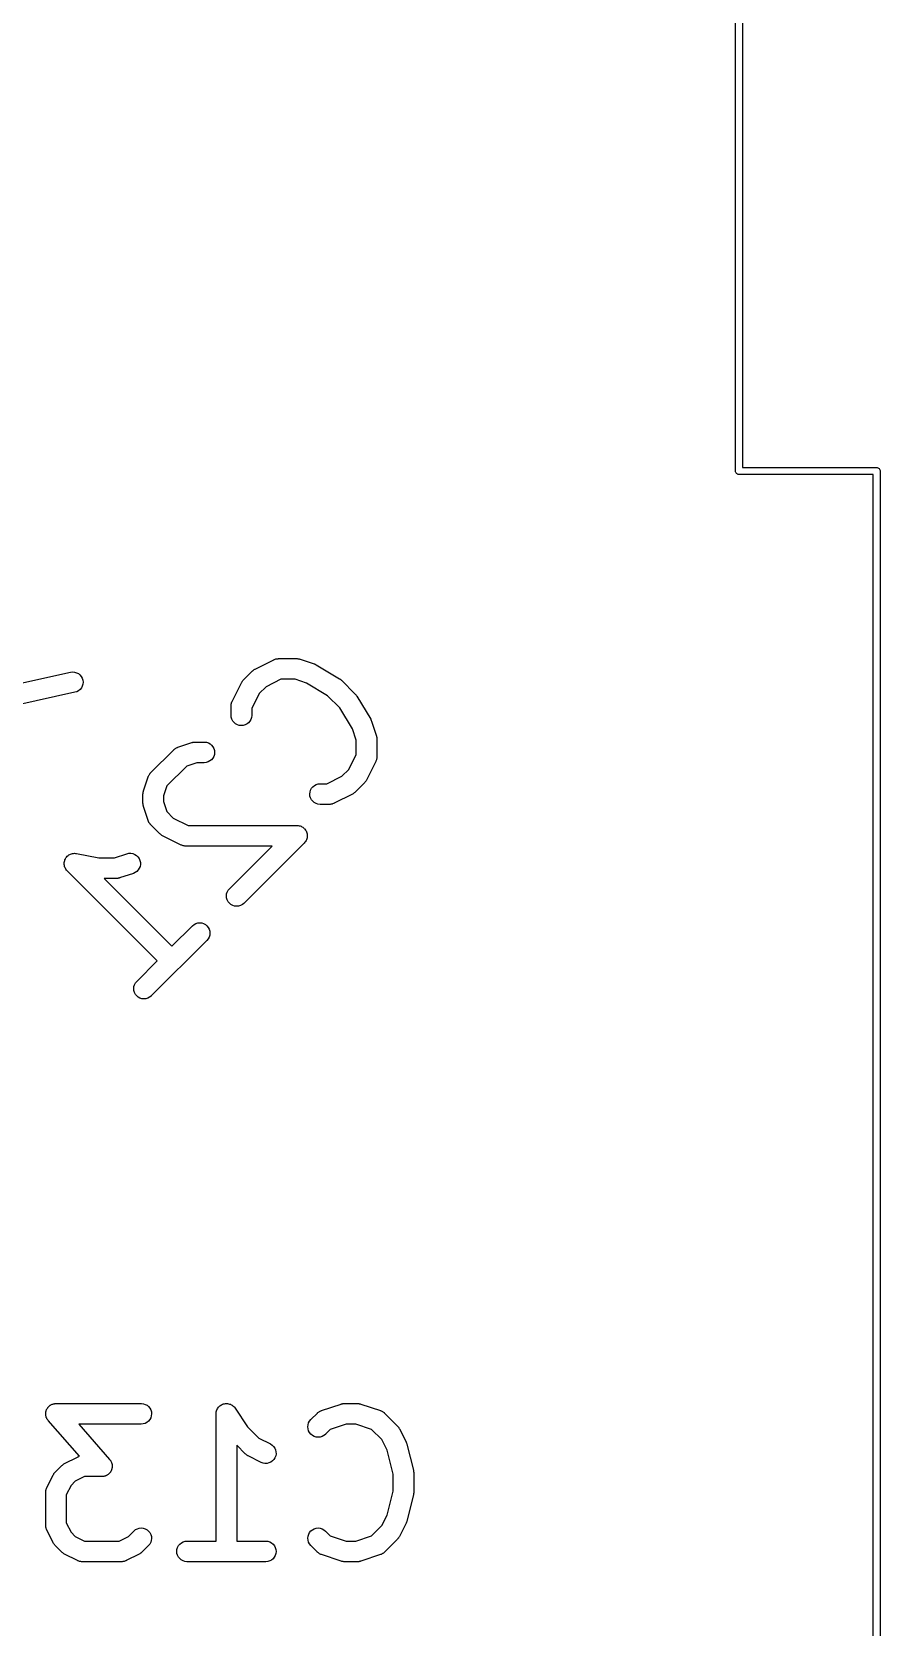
# Model space of a CAD drawing. Extents: x 40 to 70, y -130 to -60.
# Drawn here: x 63.86 to 70.03, y -96 to -84.41 of the extents above; entities that cross this region are included whole.
import ezdxf

# ---------------------------------------------------------------- set-up
doc = ezdxf.new("R2010")
doc.units = 0
doc.layers.add('BLACK', color=7, linetype='CONTINUOUS')

msp = doc.modelspace()

# ---------------------------------------------------------------- linework, layer by layer
at = {"layer": 'BLACK', "linetype": 'CONTINUOUS'}
for p, q in [((68.975, -87.5988), (68.975, -79.2012)), ((69.025, -79.225), (69.025, -87.575)), ((68.9749, -87.6), (68.975, -87.5988)), ((68.9754, -87.6049), (68.9749, -87.6)), ((68.9768, -87.6096), (68.9754, -87.6049)), ((68.9791, -87.614), (68.9768, -87.6096)), ((68.9822, -87.6178), (68.9791, -87.614)), ((68.986, -87.6209), (68.9822, -87.6178)), ((68.9904, -87.6232), (68.986, -87.6209)), ((68.9951, -87.6246), (68.9904, -87.6232)), ((68.9988, -87.625), (68.9951, -87.6246)), ((69, -87.6251), (68.9988, -87.625)), ((68.9988, -87.625), (68.9988, -87.625)), ((69.0012, -87.625), (69, -87.6251)), ((69.975, -87.625), (69.0012, -87.625)), ((69.025, -87.575), (69.9988, -87.575)), ((69.975, -124.999), (69.975, -87.625)), ((69.9988, -87.575), (70, -87.5749)), ((70, -87.5749), (70.0012, -87.575)), ((70.0012, -87.575), (70.0012, -87.575)), ((70.0012, -87.575), (70.0049, -87.5754)), ((70.0049, -87.5754), (70.0096, -87.5768)), ((70.0096, -87.5768), (70.014, -87.5791)), ((70.014, -87.5791), (70.0178, -87.5822)), ((70.0178, -87.5822), (70.0209, -87.586)), ((70.0209, -87.586), (70.0232, -87.5904)), ((70.0232, -87.5904), (70.0246, -87.5951)), ((70.0246, -87.5951), (70.0251, -87.6)), ((70.0251, -87.6), (70.025, -87.6012)), ((70.025, -87.6012), (70.025, -125.001)), ((65.4785, -89.0433), (65.4823, -89.0413)), ((65.4823, -89.0413), (65.4858, -89.0391)), ((65.4858, -89.0391), (65.6205, -88.9718)), ((65.6205, -88.9718), (65.6215, -88.9713)), ((65.6215, -88.9713), (65.6235, -88.9705)), ((65.6235, -88.9705), (65.6255, -88.9695)), ((65.6255, -88.9695), (65.6304, -88.968)), ((65.6304, -88.968), (65.6352, -88.9662)), ((65.6352, -88.9662), (65.6374, -88.9659)), ((65.6374, -88.9659), (65.6395, -88.9653)), ((65.6395, -88.9653), (65.6446, -88.9648)), ((65.6446, -88.9648), (65.6497, -88.964)), ((65.6497, -88.964), (65.6519, -88.964)), ((65.6519, -88.964), (65.6541, -88.9638)), ((65.6541, -88.9638), (65.7887, -88.9638)), ((65.7887, -88.9638), (65.7898, -88.9638)), ((65.7898, -88.9638), (65.794, -88.9643)), ((65.794, -88.9643), (65.7982, -88.9644)), ((65.7982, -88.9644), (65.8012, -88.9651)), ((65.8012, -88.9651), (65.8043, -88.9655)), ((65.8043, -88.9655), (65.8084, -88.9667)), ((65.8084, -88.9667), (65.8125, -88.9677)), ((65.8125, -88.9677), (65.9135, -89.0014)), ((65.9135, -89.0014), (65.9145, -89.0017)), ((65.9145, -89.0017), (65.9148, -89.0018)), ((65.9148, -89.0018), (65.9151, -89.0019)), ((65.9151, -89.0019), (65.9214, -89.0049)), ((65.9214, -89.0049), (65.9278, -89.0078)), ((65.9278, -89.0078), (65.928, -89.008)), ((65.928, -89.008), (65.9283, -89.0082)), ((65.9283, -89.0082), (66.0967, -89.1092)), ((63.6523, -89.1711), (64.1434, -89.062)), ((64.1434, -89.062), (64.1444, -89.0618)), ((64.1444, -89.0618), (64.159, -89.0602)), ((64.159, -89.0602), (64.1735, -89.0615)), ((64.1735, -89.0615), (64.1876, -89.0656)), ((64.1876, -89.0656), (64.2006, -89.0723)), ((64.2006, -89.0723), (64.212, -89.0815)), ((64.212, -89.0815), (64.2214, -89.0927)), ((64.2214, -89.0927), (64.2285, -89.1055)), ((64.2285, -89.1055), (64.233, -89.1194)), ((64.2334, -89.1486), (64.2294, -89.1626)), ((64.233, -89.1194), (64.2346, -89.134)), ((64.2346, -89.134), (64.2334, -89.1486)), ((65.3176, -89.2747), (65.3849, -89.14)), ((65.3849, -89.14), (65.3854, -89.139)), ((65.3854, -89.139), (65.3877, -89.1355)), ((65.3877, -89.1355), (65.3897, -89.1318)), ((65.3897, -89.1318), (65.3917, -89.1294)), ((65.3917, -89.1294), (65.3934, -89.1268)), ((65.3934, -89.1268), (65.3963, -89.1237)), ((65.3963, -89.1237), (65.399, -89.1205)), ((65.399, -89.1205), (65.4663, -89.0531)), ((65.4663, -89.0531), (65.4671, -89.0524)), ((65.4671, -89.0524), (65.4704, -89.0498)), ((65.4704, -89.0498), (65.4734, -89.0469)), ((65.4734, -89.0469), (65.4761, -89.0452)), ((65.4761, -89.0452), (65.4785, -89.0433)), ((65.6718, -89.1138), (65.5638, -89.1678)), ((65.7766, -89.1138), (65.6718, -89.1138)), ((65.8582, -89.141), (65.7766, -89.1138)), ((66.0116, -89.2331), (65.8582, -89.141)), ((66.0967, -89.1092), (66.0976, -89.1098)), ((66.0976, -89.1098), (66.0987, -89.1106)), ((66.0987, -89.1106), (66.0998, -89.1112)), ((66.0998, -89.1112), (66.1045, -89.115)), ((66.1045, -89.115), (66.1092, -89.1186)), ((66.1092, -89.1186), (66.1101, -89.1196)), ((66.1101, -89.1196), (66.1112, -89.1205)), ((66.1112, -89.1205), (66.2122, -89.2215)), ((64.1759, -89.2084), (63.5911, -89.3384)), ((64.1898, -89.2039), (64.1759, -89.2084)), ((64.2026, -89.1967), (64.1898, -89.2039)), ((64.2137, -89.1872), (64.2026, -89.1967)), ((64.2228, -89.1757), (64.2137, -89.1872)), ((64.2294, -89.1626), (64.2228, -89.1757)), ((65.5137, -89.2179), (65.4597, -89.3259)), ((65.5638, -89.1678), (65.5137, -89.2179)), ((66.0996, -89.321), (66.0116, -89.2331)), ((66.2122, -89.2215), (66.2129, -89.2222)), ((66.2129, -89.2222), (66.2137, -89.2233)), ((66.2137, -89.2233), (66.2147, -89.2242)), ((66.2147, -89.2242), (66.2183, -89.229)), ((66.2183, -89.229), (66.222, -89.2337)), ((66.222, -89.2337), (66.2227, -89.2349)), ((66.2227, -89.2349), (66.2234, -89.2359)), ((66.2234, -89.2359), (66.3245, -89.4043)), ((65.3097, -89.3072), (65.3099, -89.305)), ((65.3097, -89.3082), (65.3097, -89.3072)), ((65.3097, -89.3755), (65.3097, -89.3082)), ((65.3111, -89.3901), (65.3097, -89.3755)), ((65.3099, -89.3028), (65.3108, -89.2977)), ((65.3099, -89.305), (65.3099, -89.3028)), ((65.3108, -89.2977), (65.3113, -89.2926)), ((65.3113, -89.2926), (65.312, -89.2905)), ((65.312, -89.2905), (65.3124, -89.2883)), ((65.3124, -89.2883), (65.3142, -89.2835)), ((65.3142, -89.2835), (65.3158, -89.2787)), ((65.3158, -89.2787), (65.3168, -89.2767)), ((65.3168, -89.2767), (65.3176, -89.2747)), ((65.4597, -89.3766), (65.458, -89.3911)), ((65.4597, -89.3259), (65.4597, -89.3755)), ((65.4597, -89.3755), (65.4597, -89.3766)), ((66.1916, -89.4744), (66.0996, -89.321)), ((65.3153, -89.4041), (65.3111, -89.3901)), ((65.3222, -89.4171), (65.3153, -89.4041)), ((65.3315, -89.4284), (65.3222, -89.4171)), ((65.3427, -89.4377), (65.3315, -89.4284)), ((65.3556, -89.4447), (65.3427, -89.4377)), ((65.3696, -89.449), (65.3556, -89.4447)), ((65.3842, -89.4505), (65.3696, -89.449)), ((65.3987, -89.4492), (65.3842, -89.4505)), ((65.4128, -89.4451), (65.3987, -89.4492)), ((65.4258, -89.4383), (65.4128, -89.4451)), ((65.4372, -89.4291), (65.4258, -89.4383)), ((65.4466, -89.4179), (65.4372, -89.4291)), ((65.4536, -89.4051), (65.4466, -89.4179)), ((65.458, -89.3911), (65.4536, -89.4051)), ((66.2188, -89.5561), (66.1916, -89.4744)), ((66.3245, -89.4043), (66.325, -89.4052)), ((66.325, -89.4052), (66.3251, -89.4055)), ((66.3251, -89.4055), (66.3253, -89.4058)), ((66.3253, -89.4058), (66.3282, -89.4122)), ((66.3282, -89.4122), (66.3311, -89.4185)), ((66.3311, -89.4185), (66.3312, -89.4189)), ((66.3312, -89.4189), (66.3313, -89.4192)), ((66.3313, -89.4192), (66.365, -89.5202)), ((64.8979, -89.6218), (64.9021, -89.6189)), ((64.9021, -89.6189), (64.9061, -89.6157)), ((64.9061, -89.6157), (64.9081, -89.6147)), ((64.9081, -89.6147), (64.9099, -89.6134)), ((64.9099, -89.6134), (64.9146, -89.6113)), ((64.9146, -89.6113), (64.9191, -89.609)), ((64.9191, -89.609), (64.9212, -89.6083)), ((64.9212, -89.6083), (64.9232, -89.6074)), ((64.9232, -89.6074), (65.0243, -89.5738)), ((65.0243, -89.5738), (65.0252, -89.5734)), ((65.0252, -89.5734), (65.0294, -89.5726)), ((65.0294, -89.5726), (65.0334, -89.5714)), ((65.0334, -89.5714), (65.0365, -89.571)), ((65.0365, -89.571), (65.0396, -89.5704)), ((65.0396, -89.5704), (65.0438, -89.5703)), ((65.0438, -89.5703), (65.048, -89.5699)), ((65.048, -89.5699), (65.1153, -89.5699)), ((65.1153, -89.5699), (65.1164, -89.5699)), ((65.1164, -89.5699), (65.1309, -89.5716)), ((65.1309, -89.5716), (65.1449, -89.576)), ((65.1449, -89.576), (65.1577, -89.583)), ((65.1577, -89.583), (65.1689, -89.5924)), ((65.1689, -89.5924), (65.1781, -89.6039)), ((65.1781, -89.6039), (65.1849, -89.6168)), ((65.1849, -89.6168), (65.189, -89.6309)), ((66.2188, -89.6609), (66.2188, -89.5561)), ((66.365, -89.5202), (66.3653, -89.5212)), ((66.3653, -89.5212), (66.3662, -89.5253)), ((66.3662, -89.5253), (66.3674, -89.5293)), ((66.3674, -89.5293), (66.3677, -89.5325)), ((66.3677, -89.5325), (66.3684, -89.5355)), ((66.3684, -89.5355), (66.3684, -89.5397)), ((66.3684, -89.5397), (66.3688, -89.5439)), ((66.3688, -89.5439), (66.3688, -89.6786)), ((64.7256, -89.7939), (64.8939, -89.6256)), ((64.8939, -89.6256), (64.8947, -89.6248)), ((64.8947, -89.6248), (64.8964, -89.6234)), ((64.8964, -89.6234), (64.8979, -89.6218)), ((65.0601, -89.7199), (64.9875, -89.7441)), ((65.1153, -89.7199), (65.0601, -89.7199)), ((65.1299, -89.7185), (65.1153, -89.7199)), ((65.1439, -89.7143), (65.1299, -89.7185)), ((65.1568, -89.7074), (65.1439, -89.7143)), ((65.1682, -89.6981), (65.1568, -89.7074)), ((65.1775, -89.6869), (65.1682, -89.6981)), ((65.1845, -89.674), (65.1775, -89.6869)), ((65.1888, -89.66), (65.1845, -89.674)), ((65.1903, -89.6454), (65.1888, -89.66)), ((65.189, -89.6309), (65.1903, -89.6454)), ((66.1648, -89.7689), (66.2188, -89.6609)), ((66.3609, -89.7121), (66.2936, -89.8468)), ((66.3617, -89.7101), (66.3609, -89.7121)), ((66.3628, -89.7081), (66.3617, -89.7101)), ((66.3643, -89.7033), (66.3628, -89.7081)), ((66.3661, -89.6985), (66.3643, -89.7033)), ((66.3665, -89.6963), (66.3661, -89.6985)), ((66.3672, -89.6942), (66.3665, -89.6963)), ((66.3678, -89.6891), (66.3672, -89.6942)), ((66.3686, -89.684), (66.3678, -89.6891)), ((66.3688, -89.6796), (66.3686, -89.6818)), ((66.3686, -89.6818), (66.3686, -89.684)), ((66.3688, -89.6786), (66.3688, -89.6796)), ((64.6738, -89.9243), (64.7074, -89.8232)), ((64.7074, -89.8232), (64.7078, -89.8222)), ((64.7078, -89.8222), (64.7087, -89.8202)), ((64.7087, -89.8202), (64.7094, -89.8181)), ((64.7094, -89.8181), (64.7118, -89.8136)), ((64.7118, -89.8136), (64.7139, -89.809)), ((64.7139, -89.809), (64.7152, -89.8072)), ((64.7152, -89.8072), (64.7163, -89.8052)), ((64.7163, -89.8052), (64.7195, -89.8013)), ((64.7195, -89.8013), (64.7225, -89.7971)), ((64.7225, -89.7971), (64.7242, -89.7956)), ((64.7242, -89.7956), (64.7256, -89.7939)), ((64.9875, -89.7441), (64.8441, -89.8875)), ((66.0067, -89.873), (66.1147, -89.819)), ((66.1147, -89.819), (66.1648, -89.7689)), ((66.2908, -89.8513), (66.2888, -89.855)), ((66.2931, -89.8478), (66.2908, -89.8513)), ((66.2936, -89.8468), (66.2931, -89.8478)), ((64.6699, -89.9469), (64.6704, -89.9427)), ((64.6699, -89.948), (64.6699, -89.9469)), ((64.6699, -90.0153), (64.6699, -89.948)), ((64.6704, -89.9427), (64.6705, -89.9385)), ((64.6705, -89.9385), (64.6712, -89.9355)), ((64.6712, -89.9355), (64.6716, -89.9324)), ((64.6716, -89.9324), (64.6728, -89.9284)), ((64.6728, -89.9284), (64.6738, -89.9243)), ((64.8441, -89.8875), (64.8199, -89.9601)), ((64.8199, -89.9601), (64.8199, -90.0031)), ((65.8821, -89.9474), (65.8836, -89.9329)), ((65.8834, -89.962), (65.8821, -89.9474)), ((65.8876, -89.9761), (65.8834, -89.962)), ((65.8836, -89.9329), (65.888, -89.9189)), ((65.888, -89.9189), (65.8949, -89.906)), ((65.8949, -89.906), (65.9043, -89.8948)), ((65.9043, -89.8948), (65.9156, -89.8855)), ((65.9156, -89.8855), (65.9285, -89.8786)), ((65.9285, -89.8786), (65.9425, -89.8744)), ((65.9425, -89.8744), (65.9571, -89.873)), ((65.9571, -89.873), (66.0067, -89.873)), ((66.1927, -89.9477), (66.058, -90.0151)), ((66.1962, -89.9455), (66.1927, -89.9477)), ((66.2, -89.9435), (66.1962, -89.9455)), ((66.2024, -89.9416), (66.2, -89.9435)), ((66.2051, -89.9399), (66.2024, -89.9416)), ((66.2081, -89.937), (66.2051, -89.9399)), ((66.2114, -89.9344), (66.2081, -89.937)), ((66.2122, -89.9337), (66.2114, -89.9344)), ((66.2795, -89.8663), (66.2122, -89.9337)), ((66.2822, -89.8631), (66.2795, -89.8663)), ((66.2851, -89.86), (66.2822, -89.8631)), ((66.2868, -89.8574), (66.2851, -89.86)), ((66.2888, -89.855), (66.2868, -89.8574)), ((64.6703, -90.0195), (64.6699, -90.0153)), ((64.6704, -90.0237), (64.6703, -90.0195)), ((64.671, -90.0268), (64.6704, -90.0237)), ((64.6714, -90.0299), (64.671, -90.0268)), ((64.6726, -90.0339), (64.6714, -90.0299)), ((64.6734, -90.038), (64.6726, -90.0339)), ((64.6738, -90.039), (64.6734, -90.038)), ((64.7074, -90.14), (64.6738, -90.039)), ((64.8199, -90.0031), (64.8441, -90.0758)), ((64.8441, -90.0758), (64.8904, -90.122)), ((65.8943, -89.989), (65.8876, -89.9761)), ((65.9035, -90.0004), (65.8943, -89.989)), ((65.9147, -90.0099), (65.9035, -90.0004)), ((65.9276, -90.0169), (65.9147, -90.0099)), ((65.9415, -90.0213), (65.9276, -90.0169)), ((65.9561, -90.023), (65.9415, -90.0213)), ((65.9571, -90.023), (65.9561, -90.023)), ((66.0245, -90.023), (65.9571, -90.023)), ((66.0266, -90.0228), (66.0245, -90.023)), ((66.0289, -90.0228), (66.0266, -90.0228)), ((66.0339, -90.022), (66.0289, -90.0228)), ((66.039, -90.0215), (66.0339, -90.022)), ((66.0411, -90.0209), (66.039, -90.0215)), ((66.0433, -90.0206), (66.0411, -90.0209)), ((66.0481, -90.0188), (66.0433, -90.0206)), ((66.053, -90.0173), (66.0481, -90.0188)), ((66.055, -90.0163), (66.053, -90.0173)), ((66.0571, -90.0155), (66.055, -90.0163)), ((66.058, -90.0151), (66.0571, -90.0155)), ((64.7083, -90.1421), (64.7074, -90.14)), ((64.709, -90.1442), (64.7083, -90.1421)), ((64.7113, -90.1487), (64.709, -90.1442)), ((64.7134, -90.1534), (64.7113, -90.1487)), ((64.7147, -90.1552), (64.7134, -90.1534)), ((64.7157, -90.1572), (64.7147, -90.1552)), ((64.7189, -90.1612), (64.7157, -90.1572)), ((64.7219, -90.1654), (64.7189, -90.1612)), ((64.7234, -90.1669), (64.7219, -90.1654)), ((64.7248, -90.1686), (64.7234, -90.1669)), ((64.7256, -90.1694), (64.7248, -90.1686)), ((64.7929, -90.2367), (64.7256, -90.1694)), ((64.8904, -90.122), (64.9983, -90.176)), ((64.9983, -90.176), (65.7887, -90.176)), ((65.7887, -90.176), (65.7895, -90.176)), ((65.7895, -90.176), (65.7895, -90.176)), ((65.7895, -90.176), (65.7895, -90.176)), ((65.7895, -90.176), (65.7898, -90.176)), ((65.7898, -90.176), (65.797, -90.1768)), ((65.797, -90.1768), (65.8041, -90.1776)), ((65.8041, -90.1776), (65.8042, -90.1776)), ((65.8042, -90.1776), (65.8043, -90.1777)), ((65.8043, -90.1777), (65.8112, -90.1798)), ((65.8112, -90.1798), (65.8181, -90.182)), ((65.8181, -90.182), (65.8182, -90.182)), ((65.8182, -90.182), (65.8183, -90.1821)), ((65.8183, -90.1821), (65.8246, -90.1855)), ((65.8246, -90.1855), (65.8309, -90.189)), ((65.8309, -90.189), (65.831, -90.1891)), ((65.831, -90.1891), (65.8311, -90.1891)), ((65.8311, -90.1891), (65.8367, -90.1938)), ((65.8367, -90.1938), (65.8422, -90.1984)), ((65.8422, -90.1984), (65.8422, -90.1985)), ((65.8422, -90.1985), (65.8423, -90.1985)), ((65.8423, -90.1985), (65.8468, -90.2041)), ((64.7962, -90.2394), (64.7929, -90.2367)), ((64.7992, -90.2423), (64.7962, -90.2394)), ((64.8018, -90.244), (64.7992, -90.2423)), ((64.8042, -90.246), (64.8018, -90.244)), ((64.8079, -90.248), (64.8042, -90.246)), ((64.8115, -90.2503), (64.8079, -90.248)), ((64.8124, -90.2508), (64.8115, -90.2503)), ((64.9471, -90.3181), (64.8124, -90.2508)), ((65.8418, -90.304), (65.404, -90.7418)), ((65.8463, -90.2985), (65.8418, -90.304)), ((65.8509, -90.293), (65.8463, -90.2985)), ((65.8468, -90.2041), (65.8514, -90.2097)), ((65.851, -90.2928), (65.8509, -90.293)), ((65.8511, -90.2927), (65.851, -90.2928)), ((65.8545, -90.2864), (65.8511, -90.2927)), ((65.8514, -90.2097), (65.8514, -90.2098)), ((65.8514, -90.2098), (65.8515, -90.2099)), ((65.8515, -90.2099), (65.8547, -90.2161)), ((65.8579, -90.2801), (65.8545, -90.2864)), ((65.8547, -90.2161), (65.8582, -90.2227)), ((65.858, -90.2798), (65.8579, -90.28)), ((65.8579, -90.28), (65.8579, -90.2801)), ((65.8601, -90.273), (65.858, -90.2798)), ((65.8582, -90.2227), (65.8582, -90.2228)), ((65.8582, -90.2228), (65.8583, -90.2229)), ((65.8583, -90.2229), (65.8603, -90.2298)), ((65.8622, -90.2661), (65.8601, -90.273)), ((65.8603, -90.2298), (65.8624, -90.2367)), ((65.8623, -90.2658), (65.8622, -90.266)), ((65.8622, -90.266), (65.8622, -90.2661)), ((65.863, -90.2586), (65.8623, -90.2658)), ((65.8624, -90.2367), (65.8624, -90.2368)), ((65.8624, -90.2368), (65.8624, -90.237)), ((65.8624, -90.237), (65.8631, -90.244)), ((65.8637, -90.2515), (65.863, -90.2586)), ((65.8631, -90.244), (65.8637, -90.2513)), ((65.8637, -90.2513), (65.8637, -90.2514)), ((65.8637, -90.2514), (65.8637, -90.2515)), ((64.0991, -90.4377), (64.1013, -90.4308)), ((64.1013, -90.4308), (64.1034, -90.4238)), ((64.1034, -90.4238), (64.1035, -90.4237)), ((64.1034, -90.4238), (64.1034, -90.4238)), ((64.1035, -90.4237), (64.1073, -90.4168)), ((64.1073, -90.4168), (64.1104, -90.411)), ((64.1104, -90.411), (64.1104, -90.4109)), ((64.1104, -90.4109), (64.1105, -90.4109)), ((64.1105, -90.4109), (64.1151, -90.4054)), ((64.1151, -90.4054), (64.1198, -90.3997)), ((64.1198, -90.3996), (64.1253, -90.3952)), ((64.1198, -90.3997), (64.1198, -90.3996)), ((64.1198, -90.3997), (64.1198, -90.3997)), ((64.1253, -90.3952), (64.1311, -90.3905)), ((64.1311, -90.3905), (64.1312, -90.3905)), ((64.1312, -90.3904), (64.1377, -90.387)), ((64.1312, -90.3905), (64.1312, -90.3904)), ((64.1377, -90.387), (64.1441, -90.3836)), ((64.1441, -90.3836), (64.1441, -90.3836)), ((64.1441, -90.3836), (64.1442, -90.3836)), ((64.1442, -90.3836), (64.1514, -90.3814)), ((64.1514, -90.3814), (64.1581, -90.3794)), ((64.1581, -90.3794), (64.1581, -90.3794)), ((64.1581, -90.3794), (64.1582, -90.3794)), ((64.1582, -90.3794), (64.1657, -90.3787)), ((64.1657, -90.3787), (64.1726, -90.378)), ((64.1726, -90.378), (64.1727, -90.3781)), ((64.1727, -90.3781), (64.1728, -90.378)), ((64.1728, -90.378), (64.1798, -90.3788)), ((64.1798, -90.3788), (64.1872, -90.3795)), ((64.1872, -90.3795), (64.3483, -90.4117)), ((64.3483, -90.4117), (64.4634, -90.4117)), ((64.4634, -90.4117), (64.5528, -90.3819)), ((64.5528, -90.3819), (64.5538, -90.3816)), ((64.5538, -90.3816), (64.5682, -90.3785)), ((64.5682, -90.3785), (64.5828, -90.3783)), ((64.5828, -90.3783), (64.5972, -90.3809)), ((64.5972, -90.3809), (64.6108, -90.3863)), ((64.6108, -90.3863), (64.6231, -90.3942)), ((64.6231, -90.3942), (64.6337, -90.4044)), ((64.6337, -90.4044), (64.642, -90.4164)), ((64.642, -90.4164), (64.6479, -90.4298)), ((64.6479, -90.4298), (64.651, -90.4441)), ((64.9491, -90.3189), (64.9471, -90.3181)), ((64.9511, -90.3199), (64.9491, -90.3189)), ((64.956, -90.3215), (64.9511, -90.3199)), ((64.9608, -90.3233), (64.956, -90.3215)), ((64.9629, -90.3237), (64.9608, -90.3233)), ((64.965, -90.3244), (64.9629, -90.3237)), ((64.9701, -90.3249), (64.965, -90.3244)), ((64.9752, -90.3258), (64.9701, -90.3249)), ((64.9774, -90.3258), (64.9752, -90.3258)), ((64.9796, -90.326), (64.9774, -90.3258)), ((64.9806, -90.326), (64.9796, -90.326)), ((65.6077, -90.326), (64.9806, -90.326)), ((65.298, -90.6357), (65.6077, -90.326)), ((64.0975, -90.4523), (64.0983, -90.4449)), ((64.0975, -90.4524), (64.0975, -90.4523)), ((64.0975, -90.4523), (64.0975, -90.4523)), ((64.0981, -90.4594), (64.0975, -90.4524)), ((64.0988, -90.4668), (64.0981, -90.4594)), ((64.0983, -90.4449), (64.0991, -90.4378)), ((64.0988, -90.4669), (64.0988, -90.4668)), ((64.0988, -90.467), (64.0988, -90.4669)), ((64.1007, -90.4733), (64.0988, -90.467)), ((64.0991, -90.4378), (64.0991, -90.4377)), ((64.0991, -90.4378), (64.0991, -90.4378)), ((64.1029, -90.4809), (64.1007, -90.4733)), ((64.1029, -90.481), (64.1029, -90.4809)), ((64.1062, -90.4872), (64.1029, -90.481)), ((64.1029, -90.481), (64.1029, -90.481)), ((64.1096, -90.4939), (64.1062, -90.4872)), ((64.1097, -90.494), (64.1096, -90.4939)), ((64.1096, -90.4939), (64.1096, -90.4939)), ((64.1144, -90.4999), (64.1097, -90.494)), ((64.1187, -90.5053), (64.1144, -90.4999)), ((64.1188, -90.5054), (64.1187, -90.5053)), ((64.1195, -90.5061), (64.1188, -90.5054)), ((64.1188, -90.5054), (64.1188, -90.5054)), ((64.1188, -90.5054), (64.1188, -90.5054)), ((64.7735, -91.1602), (64.1195, -90.5061)), ((64.6003, -90.5242), (64.4993, -90.5579)), ((64.6136, -90.5182), (64.6003, -90.5242)), ((64.6256, -90.5098), (64.6136, -90.5182)), ((64.6357, -90.4992), (64.6256, -90.5098)), ((64.6435, -90.4868), (64.6357, -90.4992)), ((64.6488, -90.4732), (64.6435, -90.4868)), ((64.6513, -90.4588), (64.6488, -90.4732)), ((64.651, -90.4441), (64.6513, -90.4588)), ((64.4755, -90.5617), (64.3872, -90.5617)), ((64.3872, -90.5617), (64.8796, -91.0541)), ((64.4797, -90.5613), (64.4755, -90.5617)), ((64.484, -90.5612), (64.4797, -90.5613)), ((64.487, -90.5606), (64.484, -90.5612)), ((64.4901, -90.5603), (64.487, -90.5606)), ((64.4941, -90.5591), (64.4901, -90.5603)), ((64.4983, -90.5582), (64.4941, -90.5591)), ((64.4993, -90.5579), (64.4983, -90.5582)), ((65.2775, -90.6739), (65.2818, -90.6599)), ((65.2818, -90.6599), (65.2887, -90.647)), ((65.2887, -90.647), (65.298, -90.6357)), ((65.276, -90.6885), (65.2775, -90.6739)), ((65.2774, -90.7031), (65.276, -90.6885)), ((65.2816, -90.7171), (65.2774, -90.7031)), ((65.2884, -90.73), (65.2816, -90.7171)), ((65.2976, -90.7414), (65.2884, -90.73)), ((65.3089, -90.7508), (65.2976, -90.7414)), ((65.3217, -90.7578), (65.3089, -90.7508)), ((65.3357, -90.7622), (65.3217, -90.7578)), ((65.3502, -90.7637), (65.3357, -90.7622)), ((65.3648, -90.7625), (65.3502, -90.7637)), ((65.3789, -90.7584), (65.3648, -90.7625)), ((65.3919, -90.7516), (65.3789, -90.7584)), ((65.4033, -90.7425), (65.3919, -90.7516)), ((65.404, -90.7418), (65.4033, -90.7425)), ((65.0294, -90.9044), (65.0408, -90.8952)), ((65.0408, -90.8952), (65.0538, -90.8885)), ((65.0538, -90.8885), (65.0678, -90.8844)), ((65.0678, -90.8844), (65.0824, -90.8831)), ((65.0824, -90.8831), (65.097, -90.8847)), ((65.097, -90.8847), (65.1109, -90.8891)), ((65.1109, -90.8891), (65.1238, -90.8961)), ((65.1238, -90.8961), (65.135, -90.9055)), ((65.1347, -91.0112), (64.7306, -91.4152)), ((64.8796, -91.0541), (65.0286, -90.9051)), ((65.0286, -90.9051), (65.0294, -90.9044)), ((65.144, -90.9998), (65.1347, -91.0112)), ((65.135, -90.9055), (65.1443, -90.9168)), ((65.1509, -90.9869), (65.144, -90.9998)), ((65.1443, -90.9168), (65.1511, -90.9298)), ((65.1552, -90.9729), (65.1509, -90.9869)), ((65.1511, -90.9298), (65.1553, -90.9438)), ((65.1566, -90.9584), (65.1552, -90.9729)), ((65.1553, -90.9438), (65.1566, -90.9584)), ((64.6245, -91.3092), (64.7735, -91.1602)), ((64.6026, -91.3619), (64.6041, -91.3474)), ((64.6041, -91.3474), (64.6083, -91.3334)), ((64.6083, -91.3334), (64.6153, -91.3205)), ((64.6153, -91.3205), (64.6245, -91.3092)), ((64.604, -91.3765), (64.6026, -91.3619)), ((64.6081, -91.3905), (64.604, -91.3765)), ((64.615, -91.4035), (64.6081, -91.3905)), ((64.6242, -91.4148), (64.615, -91.4035)), ((64.6354, -91.4242), (64.6242, -91.4148)), ((64.6483, -91.4312), (64.6354, -91.4242)), ((64.6622, -91.4356), (64.6483, -91.4312)), ((64.6768, -91.4372), (64.6622, -91.4356)), ((64.6914, -91.4359), (64.6768, -91.4372)), ((64.7054, -91.4318), (64.6914, -91.4359)), ((64.7184, -91.4251), (64.7054, -91.4318)), ((64.7299, -91.416), (64.7184, -91.4251)), ((64.7306, -91.4152), (64.7299, -91.416)), ((63.9631, -94.4519), (63.9634, -94.4492)), ((63.9635, -94.4565), (63.9631, -94.4519)), ((63.9633, -94.4466), (63.9641, -94.442)), ((63.9634, -94.4492), (63.9633, -94.4466)), ((63.9636, -94.4612), (63.9635, -94.4565)), ((63.9642, -94.4638), (63.9636, -94.4612)), ((63.9641, -94.442), (63.9646, -94.4373)), ((63.9644, -94.4664), (63.9642, -94.4638)), ((63.9658, -94.471), (63.9644, -94.4664)), ((63.9646, -94.4373), (63.9654, -94.4348)), ((63.9654, -94.4348), (63.9659, -94.4322)), ((63.9668, -94.4755), (63.9658, -94.471)), ((63.9659, -94.4322), (63.9676, -94.4278)), ((63.9678, -94.4779), (63.9668, -94.4755)), ((63.9676, -94.4278), (63.969, -94.4233)), ((63.9686, -94.4805), (63.9678, -94.4779)), ((63.9707, -94.4846), (63.9686, -94.4805)), ((63.969, -94.4233), (63.9702, -94.421)), ((63.9702, -94.421), (63.9712, -94.4185)), ((63.9726, -94.489), (63.9707, -94.4846)), ((63.9712, -94.4185), (63.9737, -94.4146)), ((63.9741, -94.4911), (63.9726, -94.489)), ((63.9737, -94.4146), (63.9759, -94.4104)), ((63.9759, -94.4104), (63.9776, -94.4084)), ((63.9776, -94.4084), (63.979, -94.4062)), ((63.979, -94.4062), (63.9822, -94.4028)), ((63.9822, -94.4028), (63.9852, -94.3992)), ((63.9852, -94.3992), (63.9873, -94.3975)), ((63.9873, -94.3975), (63.9891, -94.3956)), ((63.9891, -94.3956), (63.9929, -94.3929)), ((63.9929, -94.3929), (63.9966, -94.3899)), ((63.9966, -94.3899), (63.9989, -94.3887)), ((63.9989, -94.3887), (64.0011, -94.3872)), ((64.0011, -94.3872), (64.0054, -94.3852)), ((64.0054, -94.3852), (64.0095, -94.383)), ((64.0095, -94.383), (64.012, -94.3823)), ((64.012, -94.3823), (64.0144, -94.3812)), ((64.0144, -94.3812), (64.019, -94.3802)), ((64.019, -94.3802), (64.0235, -94.3788)), ((64.0235, -94.3788), (64.0261, -94.3786)), ((64.0261, -94.3786), (64.0287, -94.378)), ((64.0287, -94.378), (64.0334, -94.3778)), ((64.0334, -94.3778), (64.0381, -94.3774)), ((64.0381, -94.3774), (64.6571, -94.3774)), ((64.6571, -94.3774), (64.6582, -94.3774)), ((64.6582, -94.3774), (64.6727, -94.379)), ((64.6727, -94.379), (64.6867, -94.3834)), ((64.6867, -94.3834), (64.6995, -94.3905)), ((64.6995, -94.3905), (64.7107, -94.3999)), ((64.7107, -94.3999), (64.7199, -94.4113)), ((64.7263, -94.4814), (64.7193, -94.4943)), ((64.7199, -94.4113), (64.7267, -94.4243)), ((64.7306, -94.4675), (64.7263, -94.4814)), ((64.7267, -94.4243), (64.7308, -94.4383)), ((64.7321, -94.4529), (64.7306, -94.4675)), ((64.7308, -94.4383), (64.7321, -94.4529)), ((65.2012, -94.4513), (65.202, -94.4442)), ((65.2012, -94.4514), (65.2012, -94.4513)), ((65.2012, -94.4515), (65.2012, -94.4514)), ((65.2012, -94.4514), (65.2012, -94.4514)), ((65.2012, -94.4524), (65.2012, -94.4515)), ((65.2012, -95.3774), (65.2012, -94.4524)), ((65.202, -94.4442), (65.2028, -94.4369)), ((65.2028, -94.4368), (65.2051, -94.4296)), ((65.2028, -94.4369), (65.2028, -94.4368)), ((65.2028, -94.4368), (65.2028, -94.4368)), ((65.2051, -94.4296), (65.2072, -94.4229)), ((65.2072, -94.4229), (65.2073, -94.4228)), ((65.2072, -94.4229), (65.2072, -94.4229)), ((65.2073, -94.4228), (65.2109, -94.4162)), ((65.2109, -94.4162), (65.2142, -94.4101)), ((65.2142, -94.4101), (65.2143, -94.4101)), ((65.2143, -94.41), (65.219, -94.4045)), ((65.2143, -94.4101), (65.2143, -94.41)), ((65.219, -94.4045), (65.2236, -94.3989)), ((65.2236, -94.3989), (65.2237, -94.3988)), ((65.2237, -94.3988), (65.2293, -94.3943)), ((65.2237, -94.3988), (65.2237, -94.3988)), ((65.2293, -94.3943), (65.235, -94.3897)), ((65.235, -94.3897), (65.2351, -94.3897)), ((65.2351, -94.3896), (65.2414, -94.3863)), ((65.2351, -94.3897), (65.2351, -94.3896)), ((65.2414, -94.3863), (65.248, -94.3829)), ((65.248, -94.3829), (65.2481, -94.3828)), ((65.248, -94.3829), (65.248, -94.3829)), ((65.2481, -94.3828), (65.255, -94.3808)), ((65.255, -94.3808), (65.262, -94.3787)), ((65.262, -94.3787), (65.2621, -94.3787)), ((65.2621, -94.3787), (65.2692, -94.3781)), ((65.2621, -94.3787), (65.2621, -94.3787)), ((65.2692, -94.3781), (65.2766, -94.3774)), ((65.2766, -94.3774), (65.2767, -94.3774)), ((65.2767, -94.3774), (65.2767, -94.3774)), ((65.2767, -94.3774), (65.2838, -94.3781)), ((65.2838, -94.3781), (65.2912, -94.3789)), ((65.2912, -94.3789), (65.2912, -94.3789)), ((65.2912, -94.3789), (65.2913, -94.3789)), ((65.2913, -94.3789), (65.2983, -94.3811)), ((65.2983, -94.3811), (65.3051, -94.3832)), ((65.3051, -94.3832), (65.3052, -94.3832)), ((65.3052, -94.3832), (65.3053, -94.3832)), ((65.3053, -94.3832), (65.3119, -94.3868)), ((65.3119, -94.3868), (65.318, -94.3901)), ((65.318, -94.3901), (65.3181, -94.3902)), ((65.3181, -94.3902), (65.3181, -94.3902)), ((65.3181, -94.3902), (65.3237, -94.3948)), ((65.3237, -94.3948), (65.3293, -94.3994)), ((65.3293, -94.3994), (65.3294, -94.3995)), ((65.3294, -94.3995), (65.3294, -94.3995)), ((65.3294, -94.3995), (65.3339, -94.405)), ((65.3339, -94.405), (65.3386, -94.4108)), ((65.3386, -94.4108), (65.4297, -94.5475)), ((65.8898, -94.4946), (65.9374, -94.447)), ((65.9374, -94.447), (65.9382, -94.4462)), ((65.9382, -94.4462), (65.9399, -94.4449)), ((65.9399, -94.4449), (65.9414, -94.4433)), ((65.9414, -94.4433), (65.9456, -94.4403)), ((65.9456, -94.4403), (65.9496, -94.4371)), ((65.9496, -94.4371), (65.9516, -94.4361)), ((65.9516, -94.4361), (65.9534, -94.4348)), ((65.9534, -94.4348), (65.9581, -94.4327)), ((65.9581, -94.4327), (65.9626, -94.4304)), ((65.9626, -94.4304), (65.9647, -94.4297)), ((65.9647, -94.4297), (65.9668, -94.4288)), ((65.9668, -94.4288), (66.1096, -94.3812)), ((66.1096, -94.3812), (66.1106, -94.3809)), ((66.1106, -94.3809), (66.1147, -94.38)), ((66.1147, -94.38), (66.1188, -94.3788)), ((66.1188, -94.3788), (66.1219, -94.3785)), ((66.1219, -94.3785), (66.1249, -94.3779)), ((66.1249, -94.3779), (66.1291, -94.3778)), ((66.1291, -94.3778), (66.1333, -94.3774)), ((66.1333, -94.3774), (66.2286, -94.3774)), ((66.2286, -94.3774), (66.2296, -94.3774)), ((66.2296, -94.3774), (66.2338, -94.3779)), ((66.2338, -94.3779), (66.238, -94.378)), ((66.238, -94.378), (66.2411, -94.3787)), ((66.2411, -94.3787), (66.2442, -94.379)), ((66.2442, -94.379), (66.2482, -94.3803)), ((66.2482, -94.3803), (66.2523, -94.3812)), ((66.2523, -94.3812), (66.3951, -94.4288)), ((66.3951, -94.4288), (66.3961, -94.4292)), ((66.3961, -94.4292), (66.3981, -94.4301)), ((66.3981, -94.4301), (66.4002, -94.4308)), ((66.4002, -94.4308), (66.4048, -94.4332)), ((66.4048, -94.4332), (66.4094, -94.4353)), ((66.4094, -94.4353), (66.4112, -94.4366)), ((66.4112, -94.4366), (66.4132, -94.4377)), ((66.4132, -94.4377), (66.4171, -94.4409)), ((66.4171, -94.4409), (66.4213, -94.4439)), ((66.4213, -94.4439), (66.4228, -94.4456)), ((66.4228, -94.4456), (66.4245, -94.447)), ((66.4245, -94.447), (66.5197, -94.5422)), ((63.9753, -94.4934), (63.9741, -94.4911)), ((63.9783, -94.4971), (63.9753, -94.4934)), ((63.981, -94.501), (63.9783, -94.4971)), ((63.9817, -94.5018), (63.981, -94.501)), ((64.2086, -94.7611), (63.9817, -94.5018)), ((64.6571, -94.5274), (64.2034, -94.5274)), ((64.2034, -94.5274), (64.4279, -94.7839)), ((64.6717, -94.526), (64.6571, -94.5274)), ((64.6857, -94.5217), (64.6717, -94.526)), ((64.6986, -94.5148), (64.6857, -94.5217)), ((64.71, -94.5056), (64.6986, -94.5148)), ((64.7193, -94.4943), (64.71, -94.5056)), ((65.4297, -94.5475), (65.5111, -94.6288)), ((65.8679, -94.5474), (65.8693, -94.5328)), ((65.8692, -94.5619), (65.8679, -94.5474)), ((65.8734, -94.576), (65.8692, -94.5619)), ((65.8693, -94.5328), (65.8736, -94.5188)), ((65.8802, -94.5889), (65.8734, -94.576)), ((65.8736, -94.5188), (65.8805, -94.5059)), ((65.8895, -94.6003), (65.8802, -94.5889)), ((65.8805, -94.5059), (65.8898, -94.4946)), ((65.9007, -94.6097), (65.8895, -94.6003)), ((65.9951, -94.6014), (65.9837, -94.6105)), ((65.9959, -94.6007), (65.9951, -94.6014)), ((66.031, -94.5656), (65.9959, -94.6007)), ((66.1455, -94.5274), (66.031, -94.5656)), ((66.2164, -94.5274), (66.1455, -94.5274)), ((66.3309, -94.5656), (66.2164, -94.5274)), ((66.405, -94.6397), (66.3309, -94.5656)), ((66.5197, -94.5422), (66.5204, -94.5429)), ((66.5204, -94.5429), (66.5231, -94.5462)), ((66.5231, -94.5462), (66.526, -94.5493)), ((66.526, -94.5493), (66.5276, -94.552)), ((66.5276, -94.552), (66.5296, -94.5544)), ((66.5296, -94.5544), (66.5315, -94.5581)), ((66.5315, -94.5581), (66.5337, -94.5617)), ((66.5337, -94.5617), (66.5814, -94.6569)), ((65.4136, -94.7435), (65.3512, -94.6811)), ((65.3512, -94.6811), (65.3512, -95.3774)), ((65.5111, -94.6288), (65.5954, -94.671)), ((65.5954, -94.671), (65.5964, -94.6715)), ((65.5964, -94.6715), (65.6087, -94.6795)), ((65.6087, -94.6795), (65.6192, -94.6897)), ((65.6192, -94.6897), (65.6275, -94.7017)), ((65.6275, -94.7017), (65.6333, -94.7151)), ((65.6333, -94.7151), (65.6364, -94.7294)), ((65.9136, -94.6167), (65.9007, -94.6097)), ((65.9275, -94.621), (65.9136, -94.6167)), ((65.9421, -94.6226), (65.9275, -94.621)), ((65.9567, -94.6213), (65.9421, -94.6226)), ((65.9707, -94.6173), (65.9567, -94.6213)), ((65.9837, -94.6105), (65.9707, -94.6173)), ((66.4435, -94.7167), (66.405, -94.6397)), ((66.4869, -94.8902), (66.4435, -94.7167)), ((66.5814, -94.6569), (66.5818, -94.6579)), ((66.5818, -94.6579), (66.5819, -94.6582)), ((66.5819, -94.6582), (66.5821, -94.6585)), ((66.5821, -94.6585), (66.5845, -94.6651)), ((66.5845, -94.6651), (66.5869, -94.6716)), ((66.5869, -94.6716), (66.5869, -94.672)), ((66.5869, -94.672), (66.587, -94.6723)), ((66.587, -94.6723), (66.6347, -94.8628)), ((64.0327, -94.8755), (64.0803, -94.8279)), ((64.0803, -94.8279), (64.081, -94.8272)), ((64.081, -94.8272), (64.0843, -94.8246)), ((64.0843, -94.8246), (64.0874, -94.8217)), ((64.0874, -94.8217), (64.09, -94.82)), ((64.09, -94.82), (64.0925, -94.8181)), ((64.0925, -94.8181), (64.0962, -94.8161)), ((64.0962, -94.8161), (64.0998, -94.8139)), ((64.0998, -94.8139), (64.195, -94.7663)), ((64.195, -94.7663), (64.196, -94.7658)), ((64.196, -94.7658), (64.198, -94.765)), ((64.198, -94.765), (64.2, -94.764)), ((64.2, -94.764), (64.2049, -94.7625)), ((64.2049, -94.7625), (64.2086, -94.7611)), ((64.4279, -94.7839), (64.4286, -94.7847)), ((64.4286, -94.7847), (64.4312, -94.7886)), ((64.4312, -94.7886), (64.4342, -94.7923)), ((64.4342, -94.7923), (64.4354, -94.7946)), ((64.4354, -94.7946), (64.4369, -94.7968)), ((64.4369, -94.7968), (64.4388, -94.8011)), ((64.4388, -94.8011), (64.441, -94.8052)), ((64.441, -94.8052), (64.4417, -94.8078)), ((64.4417, -94.8078), (64.4428, -94.8102)), ((64.4428, -94.8102), (64.4438, -94.8148)), ((64.4438, -94.8148), (64.4451, -94.8193)), ((64.4451, -94.8193), (64.4453, -94.8219)), ((64.4453, -94.8219), (64.4459, -94.8245)), ((64.4459, -94.8245), (64.446, -94.8292)), ((64.446, -94.8292), (64.4464, -94.8339)), ((64.4464, -94.8339), (64.4462, -94.8365)), ((64.4462, -94.8365), (64.4462, -94.8391)), ((65.4169, -94.7462), (65.4136, -94.7435)), ((65.4199, -94.7491), (65.4169, -94.7462)), ((65.4225, -94.7508), (65.4199, -94.7491)), ((65.4249, -94.7528), (65.4225, -94.7508)), ((65.4287, -94.7548), (65.4249, -94.7528)), ((65.4322, -94.7571), (65.4287, -94.7548)), ((65.4331, -94.7576), (65.4322, -94.7571)), ((65.5284, -94.8052), (65.4331, -94.7576)), ((65.542, -94.8104), (65.5284, -94.8052)), ((65.5565, -94.8129), (65.542, -94.8104)), ((65.5711, -94.8125), (65.5565, -94.8129)), ((65.5854, -94.8093), (65.5711, -94.8125)), ((65.5988, -94.8034), (65.5854, -94.8093)), ((65.6107, -94.795), (65.5988, -94.8034)), ((65.6209, -94.7844), (65.6107, -94.795)), ((65.6287, -94.7721), (65.6209, -94.7844)), ((65.6341, -94.7585), (65.6287, -94.7721)), ((65.6367, -94.7441), (65.6341, -94.7585)), ((65.6364, -94.7294), (65.6367, -94.7441)), ((63.971, -94.9903), (64.0186, -94.895)), ((64.0186, -94.895), (64.0191, -94.8941)), ((64.0191, -94.8941), (64.0214, -94.8906)), ((64.0214, -94.8906), (64.0234, -94.8868)), ((64.0234, -94.8868), (64.0254, -94.8844)), ((64.0254, -94.8844), (64.0271, -94.8818)), ((64.0271, -94.8818), (64.03, -94.8788)), ((64.03, -94.8788), (64.0327, -94.8755)), ((64.1778, -94.9426), (64.1474, -94.973)), ((64.2463, -94.9083), (64.1778, -94.9426)), ((64.3714, -94.9083), (64.2463, -94.9083)), ((64.3761, -94.9079), (64.3714, -94.9083)), ((64.3808, -94.9077), (64.3761, -94.9079)), ((64.3834, -94.9072), (64.3808, -94.9077)), ((64.386, -94.9069), (64.3834, -94.9072)), ((64.3905, -94.9055), (64.386, -94.9069)), ((64.3951, -94.9045), (64.3905, -94.9055)), ((64.3975, -94.9034), (64.3951, -94.9045)), ((64.4, -94.9027), (64.3975, -94.9034)), ((64.4042, -94.9005), (64.4, -94.9027)), ((64.4085, -94.8986), (64.4042, -94.9005)), ((64.4106, -94.897), (64.4085, -94.8986)), ((64.4129, -94.8958), (64.4106, -94.897)), ((64.4166, -94.8928), (64.4129, -94.8958)), ((64.4204, -94.8901), (64.4166, -94.8928)), ((64.4222, -94.8882), (64.4204, -94.8901)), ((64.4243, -94.8866), (64.4222, -94.8882)), ((64.4273, -94.8829), (64.4243, -94.8866)), ((64.4305, -94.8795), (64.4273, -94.8829)), ((64.4319, -94.8773), (64.4305, -94.8795)), ((64.4336, -94.8753), (64.4319, -94.8773)), ((64.4358, -94.8711), (64.4336, -94.8753)), ((64.4384, -94.8672), (64.4358, -94.8711)), ((64.4393, -94.8647), (64.4384, -94.8672)), ((64.4406, -94.8624), (64.4393, -94.8647)), ((64.442, -94.8579), (64.4406, -94.8624)), ((64.4437, -94.8535), (64.442, -94.8579)), ((64.4441, -94.8509), (64.4437, -94.8535)), ((64.4449, -94.8484), (64.4441, -94.8509)), ((64.4454, -94.8437), (64.4449, -94.8484)), ((64.4462, -94.8391), (64.4454, -94.8437)), ((66.4869, -95.0146), (66.4869, -94.8902)), ((66.6347, -94.8628), (66.6349, -94.8638)), ((66.6349, -94.8638), (66.6351, -94.8651)), ((66.6351, -94.8651), (66.6355, -94.8664)), ((66.6355, -94.8664), (66.6361, -94.8724)), ((66.6361, -94.8724), (66.6369, -94.8783)), ((66.6369, -94.8783), (66.6368, -94.8796)), ((66.6368, -94.8796), (66.6369, -94.881)), ((66.6369, -94.881), (66.6369, -95.0238)), ((63.9631, -95.0228), (63.9633, -95.0206)), ((63.9631, -95.0238), (63.9631, -95.0228)), ((63.9631, -95.2619), (63.9631, -95.0238)), ((63.9633, -95.0184), (63.9642, -95.0133)), ((63.9633, -95.0206), (63.9633, -95.0184)), ((63.9642, -95.0133), (63.9647, -95.0082)), ((63.9647, -95.0082), (63.9654, -95.0061)), ((63.9654, -95.0061), (63.9658, -95.0039)), ((63.9658, -95.0039), (63.9676, -94.9991)), ((63.9676, -94.9991), (63.9692, -94.9943)), ((63.9692, -94.9943), (63.9702, -94.9923)), ((63.9702, -94.9923), (63.971, -94.9903)), ((64.1474, -94.973), (64.1131, -95.0415)), ((64.1131, -95.0415), (64.1131, -95.2442)), ((66.4435, -95.1881), (66.4869, -95.0146)), ((66.6347, -95.042), (66.587, -95.2325)), ((66.6349, -95.0407), (66.6347, -95.042)), ((66.6353, -95.0394), (66.6349, -95.0407)), ((66.6359, -95.0335), (66.6353, -95.0394)), ((66.6368, -95.0275), (66.6359, -95.0335)), ((66.6369, -95.0249), (66.6367, -95.0262)), ((66.6367, -95.0262), (66.6368, -95.0275)), ((66.6369, -95.0238), (66.6369, -95.0249)), ((63.9633, -95.2641), (63.9631, -95.2619)), ((63.9632, -95.2663), (63.9633, -95.2641)), ((63.964, -95.2714), (63.9632, -95.2663)), ((63.9645, -95.2765), (63.964, -95.2714)), ((63.9652, -95.2786), (63.9645, -95.2765)), ((63.9655, -95.2808), (63.9652, -95.2786)), ((63.9673, -95.2856), (63.9655, -95.2808)), ((63.9688, -95.2905), (63.9673, -95.2856)), ((63.9698, -95.2924), (63.9688, -95.2905)), ((63.9706, -95.2945), (63.9698, -95.2924)), ((63.971, -95.2954), (63.9706, -95.2945)), ((64.0186, -95.3907), (63.971, -95.2954)), ((64.1131, -95.2442), (64.1474, -95.3127)), ((64.6049, -95.3034), (64.6163, -95.2942)), ((64.6163, -95.2942), (64.6293, -95.2875)), ((64.6293, -95.2875), (64.6433, -95.2834)), ((64.6433, -95.2834), (64.6579, -95.2821)), ((64.6579, -95.2821), (64.6725, -95.2837)), ((64.6725, -95.2837), (64.6864, -95.2881)), ((64.6864, -95.2881), (64.6993, -95.2951)), ((64.6993, -95.2951), (64.7105, -95.3045)), ((65.8902, -95.3037), (65.9016, -95.2945)), ((65.9016, -95.2945), (65.9145, -95.2877)), ((65.9145, -95.2877), (65.9285, -95.2835)), ((65.9285, -95.2835), (65.9431, -95.2821)), ((65.9431, -95.2821), (65.9577, -95.2836)), ((65.9577, -95.2836), (65.9717, -95.2879)), ((65.9717, -95.2879), (65.9846, -95.2948)), ((65.9846, -95.2948), (65.9959, -95.3041)), ((66.3309, -95.3392), (66.405, -95.2651)), ((66.405, -95.2651), (66.4435, -95.1881)), ((66.5814, -95.2478), (66.5337, -95.3431)), ((66.5815, -95.2475), (66.5814, -95.2478)), ((66.5817, -95.2472), (66.5815, -95.2475)), ((66.5841, -95.2407), (66.5817, -95.2472)), ((66.5866, -95.2342), (66.5841, -95.2407)), ((66.5867, -95.2338), (66.5866, -95.2342)), ((66.5868, -95.2335), (66.5867, -95.2338)), ((66.587, -95.2325), (66.5868, -95.2335)), ((64.0209, -95.3943), (64.0186, -95.3907)), ((64.0228, -95.398), (64.0209, -95.3943)), ((64.0248, -95.4004), (64.0228, -95.398)), ((64.0264, -95.4031), (64.0248, -95.4004)), ((64.0293, -95.4061), (64.0264, -95.4031)), ((64.0319, -95.4094), (64.0293, -95.4061)), ((64.0327, -95.4102), (64.0319, -95.4094)), ((64.0803, -95.4578), (64.0327, -95.4102)), ((64.1474, -95.3127), (64.1778, -95.3431)), ((64.1778, -95.3431), (64.2463, -95.3774)), ((64.2463, -95.3774), (64.4966, -95.3774)), ((64.4966, -95.3774), (64.5651, -95.3431)), ((64.5651, -95.3431), (64.6041, -95.3041)), ((64.6041, -95.3041), (64.6049, -95.3034)), ((64.7102, -95.4102), (64.6626, -95.4578)), ((64.7195, -95.3989), (64.7102, -95.4102)), ((64.7105, -95.3045), (64.7198, -95.3159)), ((64.7264, -95.386), (64.7195, -95.3989)), ((64.7198, -95.3159), (64.7266, -95.3288)), ((64.7307, -95.372), (64.7264, -95.386)), ((64.7266, -95.3288), (64.7308, -95.3428)), ((64.7321, -95.3574), (64.7307, -95.372)), ((64.7308, -95.3428), (64.7321, -95.3574)), ((64.9213, -95.4233), (64.9283, -95.4104)), ((64.9283, -95.4104), (64.9376, -95.3992)), ((64.9376, -95.3992), (64.949, -95.3899)), ((64.949, -95.3899), (64.9619, -95.383)), ((64.9619, -95.383), (64.9759, -95.3788)), ((64.9759, -95.3788), (64.9905, -95.3774)), ((64.9905, -95.3774), (65.2012, -95.3774)), ((65.3512, -95.3774), (65.5619, -95.3774)), ((65.5619, -95.3774), (65.563, -95.3774)), ((65.563, -95.3774), (65.5775, -95.379)), ((65.5775, -95.379), (65.5914, -95.3834)), ((65.5914, -95.3834), (65.6043, -95.3905)), ((65.6043, -95.3905), (65.6155, -95.3999)), ((65.6155, -95.3999), (65.6247, -95.4113)), ((65.6247, -95.4113), (65.6314, -95.4243)), ((65.8679, -95.3564), (65.8694, -95.3418)), ((65.8691, -95.3709), (65.8679, -95.3564)), ((65.8732, -95.385), (65.8691, -95.3709)), ((65.8694, -95.3418), (65.8738, -95.3278)), ((65.88, -95.398), (65.8732, -95.385)), ((65.8738, -95.3278), (65.8808, -95.315)), ((65.8891, -95.4094), (65.88, -95.398)), ((65.8808, -95.315), (65.8902, -95.3037)), ((65.8898, -95.4102), (65.8891, -95.4094)), ((65.9374, -95.4578), (65.8898, -95.4102)), ((65.9959, -95.3041), (66.031, -95.3392)), ((66.031, -95.3392), (66.1455, -95.3774)), ((66.1455, -95.3774), (66.2164, -95.3774)), ((66.2164, -95.3774), (66.3309, -95.3392)), ((66.5197, -95.3626), (66.4245, -95.4578)), ((66.5224, -95.3593), (66.5197, -95.3626)), ((66.5253, -95.3563), (66.5224, -95.3593)), ((66.527, -95.3537), (66.5253, -95.3563)), ((66.529, -95.3512), (66.527, -95.3537)), ((66.531, -95.3475), (66.529, -95.3512)), ((66.5333, -95.344), (66.531, -95.3475)), ((66.5337, -95.3431), (66.5333, -95.344)), ((64.0836, -95.4605), (64.0803, -95.4578)), ((64.0866, -95.4634), (64.0836, -95.4605)), ((64.0892, -95.4651), (64.0866, -95.4634)), ((64.0916, -95.4671), (64.0892, -95.4651)), ((64.0953, -95.4691), (64.0916, -95.4671)), ((64.0989, -95.4714), (64.0953, -95.4691)), ((64.0998, -95.4718), (64.0989, -95.4714)), ((64.195, -95.5195), (64.0998, -95.4718)), ((64.1971, -95.5203), (64.195, -95.5195)), ((64.199, -95.5213), (64.1971, -95.5203)), ((64.2039, -95.5229), (64.199, -95.5213)), ((64.2087, -95.5247), (64.2039, -95.5229)), ((64.2109, -95.5251), (64.2087, -95.5247)), ((64.213, -95.5257), (64.2109, -95.5251)), ((64.2181, -95.5263), (64.213, -95.5257)), ((64.2231, -95.5272), (64.2181, -95.5263)), ((64.2253, -95.5271), (64.2231, -95.5272)), ((64.2275, -95.5274), (64.2253, -95.5271)), ((64.2286, -95.5274), (64.2275, -95.5274)), ((64.5143, -95.5274), (64.2286, -95.5274)), ((64.5165, -95.5272), (64.5143, -95.5274)), ((64.5187, -95.5273), (64.5165, -95.5272)), ((64.5237, -95.5265), (64.5187, -95.5273)), ((64.5289, -95.526), (64.5237, -95.5265)), ((64.531, -95.5253), (64.5289, -95.526)), ((64.5331, -95.525), (64.531, -95.5253)), ((64.5379, -95.5232), (64.5331, -95.525)), ((64.5429, -95.5217), (64.5379, -95.5232)), ((64.5448, -95.5207), (64.5429, -95.5217)), ((64.5469, -95.5199), (64.5448, -95.5207)), ((64.5478, -95.5195), (64.5469, -95.5199)), ((64.6431, -95.4718), (64.5478, -95.5195)), ((64.6466, -95.4696), (64.6431, -95.4718)), ((64.6504, -95.4677), (64.6466, -95.4696)), ((64.6528, -95.4657), (64.6504, -95.4677)), ((64.6555, -95.4641), (64.6528, -95.4657)), ((64.6585, -95.4612), (64.6555, -95.4641)), ((64.6618, -95.4585), (64.6585, -95.4612)), ((64.6626, -95.4578), (64.6618, -95.4585)), ((64.9155, -95.4519), (64.917, -95.4373)), ((64.9168, -95.4664), (64.9155, -95.4519)), ((64.9209, -95.4805), (64.9168, -95.4664)), ((64.917, -95.4373), (64.9213, -95.4233)), ((64.9277, -95.4934), (64.9209, -95.4805)), ((64.9369, -95.5049), (64.9277, -95.4934)), ((64.9481, -95.5143), (64.9369, -95.5049)), ((64.9609, -95.5213), (64.9481, -95.5143)), ((64.9749, -95.5257), (64.9609, -95.5213)), ((64.9894, -95.5274), (64.9749, -95.5257)), ((64.9905, -95.5274), (64.9894, -95.5274)), ((65.5619, -95.5274), (64.9905, -95.5274)), ((65.5765, -95.526), (65.5619, -95.5274)), ((65.5905, -95.5217), (65.5765, -95.526)), ((65.6034, -95.5148), (65.5905, -95.5217)), ((65.6148, -95.5056), (65.6034, -95.5148)), ((65.6241, -95.4943), (65.6148, -95.5056)), ((65.631, -95.4814), (65.6241, -95.4943)), ((65.6354, -95.4675), (65.631, -95.4814)), ((65.6314, -95.4243), (65.6356, -95.4383)), ((65.6369, -95.4529), (65.6354, -95.4675)), ((65.6356, -95.4383), (65.6369, -95.4529)), ((65.9391, -95.4592), (65.9374, -95.4578)), ((65.9406, -95.4608), (65.9391, -95.4592)), ((65.9448, -95.4638), (65.9406, -95.4608)), ((65.9488, -95.4671), (65.9448, -95.4638)), ((65.9507, -95.4681), (65.9488, -95.4671)), ((65.9525, -95.4694), (65.9507, -95.4681)), ((65.9571, -95.4716), (65.9525, -95.4694)), ((65.9617, -95.474), (65.9571, -95.4716)), ((65.9638, -95.4746), (65.9617, -95.474)), ((65.9658, -95.4756), (65.9638, -95.4746)), ((65.9668, -95.4759), (65.9658, -95.4756)), ((66.1096, -95.5235), (65.9668, -95.4759)), ((66.1137, -95.5245), (66.1096, -95.5235)), ((66.1177, -95.5257), (66.1137, -95.5245)), ((66.1208, -95.5261), (66.1177, -95.5257)), ((66.1239, -95.5268), (66.1208, -95.5261)), ((66.1281, -95.5269), (66.1239, -95.5268)), ((66.1323, -95.5274), (66.1281, -95.5269)), ((66.1333, -95.5274), (66.1323, -95.5274)), ((66.2286, -95.5274), (66.1333, -95.5274)), ((66.2328, -95.527), (66.2286, -95.5274)), ((66.237, -95.5269), (66.2328, -95.527)), ((66.24, -95.5263), (66.237, -95.5269)), ((66.2431, -95.526), (66.24, -95.5263)), ((66.2472, -95.5247), (66.2431, -95.526)), ((66.2513, -95.5239), (66.2472, -95.5247)), ((66.2523, -95.5235), (66.2513, -95.5239)), ((66.3951, -95.4759), (66.2523, -95.5235)), ((66.3972, -95.475), (66.3951, -95.4759)), ((66.3993, -95.4744), (66.3972, -95.475)), ((66.4038, -95.472), (66.3993, -95.4744)), ((66.4085, -95.47), (66.4038, -95.472)), ((66.4103, -95.4687), (66.4085, -95.47)), ((66.4123, -95.4677), (66.4103, -95.4687)), ((66.4163, -95.4645), (66.4123, -95.4677)), ((66.4205, -95.4615), (66.4163, -95.4645)), ((66.422, -95.4599), (66.4205, -95.4615)), ((66.4237, -95.4585), (66.422, -95.4599)), ((66.4245, -95.4578), (66.4237, -95.4585))]:
    msp.add_line(p, q, dxfattribs=at)

doc.saveas('drawing.dxf')
